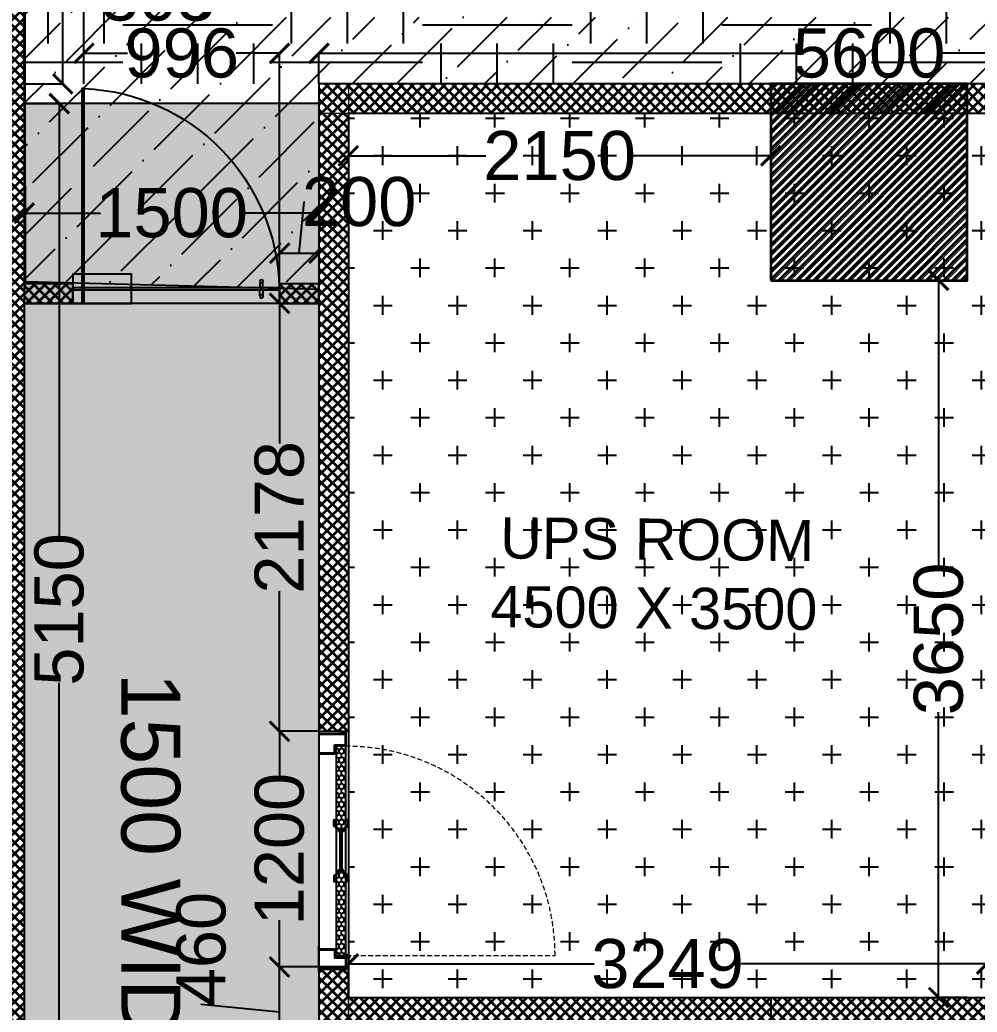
# Model space of a CAD drawing. Header units: millimetres. Extents: x 263321 to 4958806, y 33647 to 987811.
# Drawn here: x 2402929 to 2407802, y 497658 to 502709 of the extents above; entities that cross this region are included whole.
import ezdxf

# ---------------------------------------------------------------- set-up
doc = ezdxf.new("R2010")
doc.units = ezdxf.units.MM
doc.header["$PDMODE"] = 3
doc.linetypes.add('CENTER', pattern=[50.8, 31.75, -6.35, 6.35, -6.35])
doc.linetypes.add('DASHED', pattern=[0.75, 0.5, -0.25])
for name, color, linetype, lineweight in [('A-DOOR-FULL', 40, 'Continuous', 18), ('A-FURN-MODULAR', 6, 'Continuous', 18), ('A-GLASS PARTITION', 5, 'Continuous', 18), ('A-GYPSUM PARTITION', 250, 'Continuous', 35), ('A-PLAN-COLUMN', 3, 'Continuous', 0), ('A-PLAN-RCC-HATCH', 8, 'Continuous', 13), ('A-PLAN-THIN', 251, 'Continuous', 15), ('AR_ELEVATION_01', 254, 'Continuous', 13), ('Base 7th & 9th', 250, 'Continuous', 35), ('partition', 6, 'Continuous', 15), ('TOA_DOOR', 7, 'Continuous', 25)]:
    doc.layers.add(name, color=color, linetype=linetype, lineweight=lineweight)
for name, color, linetype in [('CEILING TOA', 7, 'Continuous'), ('CH - MAN', 8, 'Continuous'), ('DOOR', 5, 'Continuous'), ('FLOORING TOA', 7, 'Continuous'), ('PARTITION DIM.', 250, 'Continuous'), ('PARTITION GYPSUM', 250, 'Continuous'), ('STIFFNER', 7, 'Continuous'), ('TEXT', 250, 'Continuous')]:
    doc.layers.add(name, color=color, linetype=linetype)
doc.styles.add('ARIAL', font='arial.ttf')
doc.styles.get("Standard").update_dxf_attribs({"font": 'arial.ttf'})
doc.styles.add('TEXT @ 150', font='arial.ttf', dxfattribs={"height": 225})
doc.dimstyles.new('DIM @ 150', dxfattribs={"dimtxt": 225, "dimasz": 100, "dimexe": 1, "dimexo": 0, "dimgap": 0.5, "dimtad": 0, "dimdec": 0, "dimzin": 0, "dimdsep": 46, "dimtxsty": 'TEXT @ 150', "dimblk": 'ARCHTICK', "dimcen": -2, "dimclrd": 8, "dimclre": 8, "dimclrt": 7, "dimadec": 0, "dimazin": 0, "dimtfac": 1, "dimtdec": 0, "dimtofl": 0, "dimtmove": 0, "dimatfit": 3, "dimldrblk": 'OPEN90', "dimfxl": 1, "dimtolj": 1, "dimtzin": 0, "dimlwd": -1, "dimlwe": -1, "dimarcsym": 0})
pattern_1 = [(45, (13069.08, -8478.743), (-26.94076836, 26.94076836), []), (135, (13069.08, -8478.743), (-26.94076836, -26.94076836), [])]

# ---------------------------------------------------------------- blocks, each defined once
blk = doc.blocks.new('Columns')
at = {"layer": 'A-PLAN-RCC-HATCH'}
h = blk.add_hatch(dxfattribs=at)
h.set_pattern_fill('ANSI31', color=256, scale=250, style=0)
h.set_pattern_definition([(45, (469397.9, -579762.232), (-22.0970869, 22.0970869), [])])
h.paths.add_polyline_path([(28839.7, 12537), (29839.7, 12537), (29839.7, 13537), (28839.7, 13537)])
at = {"layer": 'A-PLAN-COLUMN', "elevation": 0}
blk.add_lwpolyline([(28839.7, 12537), (29839.7, 12537), (29839.7, 13537), (28839.7, 13537)], close=True, dxfattribs=at)
blk = doc.blocks.new('_ArchTick')
at = {"color": 0, "linetype": 'ByBlock', "const_width": 0.15}
blk.add_lwpolyline([(-0.5, -0.5), (0.5, 0.5)], dxfattribs=at)
blk = doc.blocks.new('*D557')
at = {"layer": 'Defpoints', "color": 0, "transparency": 16777216}
for p in [(2404250.7, 497888.1), (2404451.6, 497888.1), (2404451.6, 497428.1)]:
    blk.add_point(p, dxfattribs=at)
at = {"layer": 'PARTITION DIM.', "color": 8, "transparency": 16777216}
for p, q in [((2404451.6, 497888.1), (2404249.7, 497888.1)), ((2404250.7, 497428.1), (2404250.7, 497888.1)), ((2403852.6, 497696.9), (2403852.6, 497697.9)), ((2404250.7, 497658.1), (2403852.6, 497696.9)), ((2404451.6, 497428.1), (2404249.7, 497428.1))]:
    blk.add_line(p, q, dxfattribs=at)
at = {"layer": 'PARTITION DIM.', "color": 8, "transparency": 16777216, "xscale": 100, "yscale": 100, "zscale": 100}
for p, rotation in [((2404250.7, 497888.1), 90), ((2404250.7, 497428.1), 270)]:
    blk.add_blockref('_ArchTick', p, dxfattribs=dict(at, rotation=rotation))
at = {"layer": 'PARTITION DIM.', "color": 7, "transparency": 16777216, "insert": (2403852.6, 497979.2), "char_height": 250, "attachment_point": 5, "rotation": 90}
blk.add_mtext('\\A1;460', dxfattribs=at)
blk = doc.blocks.new('_Open90')
at = {"color": 0, "linetype": 'ByBlock'}
for p, q in [((0, 0), (-1, 0)), ((-0.5, 0.5), (0, 0)), ((0, 0), (-0.5, -0.5))]:
    blk.add_line(p, q, dxfattribs=at)
blk = doc.blocks.new('*D558')
at = {"layer": 'Defpoints', "color": 0, "transparency": 16777216}
for p in [(2404250.7, 499088), (2404451.6, 499088, -1271.4), (2404451.6, 497888.1)]:
    blk.add_point(p, dxfattribs=at)
at = {"layer": 'PARTITION DIM.', "color": 8, "transparency": 16777216}
for p, q in [((2404451.6, 499088), (2404249.7, 499088)), ((2404250.7, 499088), (2404250.7, 498849.6)), ((2404250.7, 497888.1), (2404250.7, 498126.4)), ((2404451.6, 497888.1), (2404249.7, 497888.1))]:
    blk.add_line(p, q, dxfattribs=at)
at = {"layer": 'PARTITION DIM.', "color": 8, "transparency": 16777216, "xscale": 100, "yscale": 100, "zscale": 100}
for p, rotation in [((2404250.7, 499088), 90), ((2404250.7, 497888.1), 270)]:
    blk.add_blockref('_ArchTick', p, dxfattribs=dict(at, rotation=rotation))
at = {"layer": 'PARTITION DIM.', "color": 7, "transparency": 16777216, "insert": (2404250.7, 498488), "char_height": 250, "attachment_point": 5, "rotation": 90}
blk.add_mtext('\\A1;1200', dxfattribs=at)
blk = doc.blocks.new('*D559')
at = {"layer": 'Defpoints', "color": 0, "transparency": 16777216}
for p in [(2404250.7, 501265.9), (2404452.6, 501265.9), (2404451.6, 499088, -1271.4)]:
    blk.add_point(p, dxfattribs=at)
at = {"layer": 'PARTITION DIM.', "color": 8, "transparency": 16777216}
for p, q in [((2404452.6, 501265.9), (2404249.7, 501265.9)), ((2404250.7, 501265.9), (2404250.7, 500553.1)), ((2404250.7, 499088), (2404250.7, 499800.7)), ((2404451.6, 499088), (2404249.7, 499088))]:
    blk.add_line(p, q, dxfattribs=at)
at = {"layer": 'PARTITION DIM.', "color": 8, "transparency": 16777216, "xscale": 100, "yscale": 100, "zscale": 100}
for p, rotation in [((2404250.7, 501265.9), 90), ((2404250.7, 499088), 270)]:
    blk.add_blockref('_ArchTick', p, dxfattribs=dict(at, rotation=rotation))
at = {"layer": 'PARTITION DIM.', "color": 7, "transparency": 16777216, "insert": (2404250.7, 500176.9), "char_height": 250, "attachment_point": 5, "rotation": 90}
blk.add_mtext('\\A1;2178', dxfattribs=at)
blk = doc.blocks.new('*D561')
at = {"layer": 'Defpoints', "color": 0, "transparency": 16777216}
for p in [(2407850.2, 497903.6), (2404601.6, 497733.1), (2407850.2, 497733.1)]:
    blk.add_point(p, dxfattribs=at)
at = {"layer": 'PARTITION DIM.', "color": 8, "transparency": 16777216}
for p, q in [((2404601.6, 497733.1), (2404601.6, 497904.6)), ((2404601.6, 497903.6), (2405851.9, 497903.6)), ((2407850.2, 497903.6), (2406599.9, 497903.6)), ((2407850.2, 497733.1), (2407850.2, 497904.6))]:
    blk.add_line(p, q, dxfattribs=at)
at = {"layer": 'PARTITION DIM.', "color": 8, "transparency": 16777216, "xscale": 100, "yscale": 100, "zscale": 100, "rotation": 180}
blk.add_blockref('_ArchTick', (2404601.6, 497903.6), dxfattribs=at)
at = {"layer": 'PARTITION DIM.', "color": 8, "transparency": 16777216, "xscale": 100, "yscale": 100, "zscale": 100}
blk.add_blockref('_ArchTick', (2407850.2, 497903.6), dxfattribs=at)
at = {"layer": 'PARTITION DIM.', "color": 7, "transparency": 16777216, "insert": (2406225.9, 497903.6), "char_height": 250, "attachment_point": 5}
blk.add_mtext('\\A1;3249', dxfattribs=at)
blk = doc.blocks.new('*D566')
at = {"layer": 'Defpoints', "color": 0, "transparency": 16777216}
for p in [(2404601.6, 502233.1), (2406751.6, 502233.1), (2406751.6, 502017.3)]:
    blk.add_point(p, dxfattribs=at)
at = {"layer": 'PARTITION DIM.', "color": 8, "transparency": 16777216}
for p, q in [((2404601.6, 502233.1), (2404601.6, 502016.3)), ((2406751.6, 502233.1), (2406751.6, 502016.3)), ((2404601.6, 502017.3), (2405301.1, 502017.3)), ((2406751.6, 502017.3), (2406052.1, 502017.3))]:
    blk.add_line(p, q, dxfattribs=at)
at = {"layer": 'PARTITION DIM.', "color": 8, "transparency": 16777216, "xscale": 100, "yscale": 100, "zscale": 100, "rotation": 180}
blk.add_blockref('_ArchTick', (2404601.6, 502017.3), dxfattribs=at)
at = {"layer": 'PARTITION DIM.', "color": 8, "transparency": 16777216, "xscale": 100, "yscale": 100, "zscale": 100}
blk.add_blockref('_ArchTick', (2406751.6, 502017.3), dxfattribs=at)
at = {"layer": 'PARTITION DIM.', "color": 7, "transparency": 16777216, "insert": (2405676.6, 502017.3), "char_height": 250, "attachment_point": 5}
blk.add_mtext('\\A1;2150', dxfattribs=at)
blk = doc.blocks.new('*D569')
at = {"layer": 'Defpoints', "color": 0, "transparency": 16777216}
for p in [(2403255, 502828.7), (2402951.6, 502383.1), (2403255, 502383.1, 0)]:
    blk.add_point(p, dxfattribs=at)
at = {"layer": 'PARTITION DIM.', "color": 8, "transparency": 16777216}
for p, q in [((2402951.6, 502383.1), (2402951.6, 502829.7)), ((2402951.6, 502828.7), (2403255, 502828.7)), ((2403255, 502383.1), (2403255, 502829.7)), ((2403255, 502828.7), (2403355, 502828.7))]:
    blk.add_line(p, q, dxfattribs=at)
at = {"layer": 'PARTITION DIM.', "color": 8, "transparency": 16777216, "xscale": 100, "yscale": 100, "zscale": 100, "rotation": 180}
blk.add_blockref('_ArchTick', (2402951.6, 502828.7), dxfattribs=at)
at = {"layer": 'PARTITION DIM.', "color": 8, "transparency": 16777216, "xscale": 100, "yscale": 100, "zscale": 100}
blk.add_blockref('_ArchTick', (2403255, 502828.7), dxfattribs=at)
at = {"layer": 'PARTITION DIM.', "color": 7, "transparency": 16777216, "insert": (2403631.6, 502828.7), "char_height": 250, "attachment_point": 5}
blk.add_mtext('\\A1;303', dxfattribs=at)
blk = doc.blocks.new('*D570')
at = {"layer": 'Defpoints', "color": 0, "transparency": 16777216}
for p in [(2404251.3, 502538.9), (2403255, 502383.1, 0), (2404251.3, 501365.9, 0)]:
    blk.add_point(p, dxfattribs=at)
at = {"layer": 'PARTITION DIM.', "color": 8, "transparency": 16777216}
for p, q in [((2403255, 502383.1), (2403255, 502539.9)), ((2403255, 502538.9), (2403476.5, 502538.9)), ((2404251.3, 502538.9), (2404029.7, 502538.9)), ((2404251.3, 501365.9), (2404251.3, 502539.9))]:
    blk.add_line(p, q, dxfattribs=at)
at = {"layer": 'PARTITION DIM.', "color": 8, "transparency": 16777216, "xscale": 100, "yscale": 100, "zscale": 100, "rotation": 180}
blk.add_blockref('_ArchTick', (2403255, 502538.9), dxfattribs=at)
at = {"layer": 'PARTITION DIM.', "color": 8, "transparency": 16777216, "xscale": 100, "yscale": 100, "zscale": 100}
blk.add_blockref('_ArchTick', (2404251.3, 502538.9), dxfattribs=at)
at = {"layer": 'PARTITION DIM.', "color": 7, "transparency": 16777216, "insert": (2403753.1, 502538.9), "char_height": 250, "attachment_point": 5}
blk.add_mtext('\\A1;996', dxfattribs=at)
blk = doc.blocks.new('*D571')
at = {"layer": 'Defpoints', "color": 0, "transparency": 16777216}
for p in [(2404451.6, 502383.1), (2404451.6, 501521.7), (2404251.3, 501365.9, 0)]:
    blk.add_point(p, dxfattribs=at)
at = {"layer": 'PARTITION DIM.', "color": 8, "transparency": 16777216}
for p, q in [((2404451.6, 502383.1), (2404451.6, 501520.7)), ((2404351.5, 501521.7), (2404376.6, 501782.6)), ((2404376.6, 501782.6), (2404377.6, 501782.6)), ((2404251.3, 501365.9), (2404251.3, 501522.7)), ((2404251.3, 501521.7), (2404451.6, 501521.7))]:
    blk.add_line(p, q, dxfattribs=at)
at = {"layer": 'PARTITION DIM.', "color": 8, "transparency": 16777216, "xscale": 100, "yscale": 100, "zscale": 100, "rotation": 180}
blk.add_blockref('_ArchTick', (2404251.3, 501521.7), dxfattribs=at)
at = {"layer": 'PARTITION DIM.', "color": 8, "transparency": 16777216, "xscale": 100, "yscale": 100, "zscale": 100}
blk.add_blockref('_ArchTick', (2404451.6, 501521.7), dxfattribs=at)
at = {"layer": 'PARTITION DIM.', "color": 7, "transparency": 16777216, "insert": (2404656, 501782.6), "char_height": 250, "attachment_point": 5}
blk.add_mtext('\\A1;200', dxfattribs=at)
blk = doc.blocks.new('*D572')
at = {"layer": 'Defpoints', "color": 0, "transparency": 16777216}
for p in [(2410051.6, 502538.9), (2404451.6, 502383.1), (2410051.6, 502383.1)]:
    blk.add_point(p, dxfattribs=at)
at = {"layer": 'PARTITION DIM.', "color": 8, "transparency": 16777216}
for p, q in [((2404451.6, 502383.1), (2404451.6, 502539.9)), ((2404451.6, 502538.9), (2406878.3, 502538.9)), ((2410051.6, 502538.9), (2407625, 502538.9)), ((2410051.6, 502383.1), (2410051.6, 502539.9))]:
    blk.add_line(p, q, dxfattribs=at)
at = {"layer": 'PARTITION DIM.', "color": 8, "transparency": 16777216, "xscale": 100, "yscale": 100, "zscale": 100, "rotation": 180}
blk.add_blockref('_ArchTick', (2404451.6, 502538.9), dxfattribs=at)
at = {"layer": 'PARTITION DIM.', "color": 8, "transparency": 16777216, "xscale": 100, "yscale": 100, "zscale": 100}
blk.add_blockref('_ArchTick', (2410051.6, 502538.9), dxfattribs=at)
at = {"layer": 'PARTITION DIM.', "color": 7, "transparency": 16777216, "insert": (2407251.6, 502538.9), "char_height": 250, "attachment_point": 5}
blk.add_mtext('\\A1;5600', dxfattribs=at)
blk = doc.blocks.new('*D573')
at = {"layer": 'Defpoints', "color": 0, "transparency": 16777216}
for p in [(2402951.6, 505304.9), (2402951.9, 502383.1, 0), (2403147.4, 502383.1)]:
    blk.add_point(p, dxfattribs=at)
at = {"layer": 'PARTITION DIM.', "color": 8, "transparency": 16777216}
for p, q in [((2402951.6, 505304.9), (2403148.4, 505304.9)), ((2403147.4, 505304.9), (2403147.4, 504218.6)), ((2403147.4, 502383.1), (2403147.4, 503469.3)), ((2402951.9, 502383.1), (2403148.4, 502383.1))]:
    blk.add_line(p, q, dxfattribs=at)
at = {"layer": 'PARTITION DIM.', "color": 8, "transparency": 16777216, "xscale": 100, "yscale": 100, "zscale": 100}
for p, rotation in [((2403147.4, 505304.9), 90), ((2403147.4, 502383.1), 270)]:
    blk.add_blockref('_ArchTick', p, dxfattribs=dict(at, rotation=rotation))
at = {"layer": 'PARTITION DIM.', "color": 7, "transparency": 16777216, "insert": (2403147.4, 503844), "char_height": 250, "attachment_point": 5, "rotation": 90}
blk.add_mtext('\\A1;2922', dxfattribs=at)
blk = doc.blocks.new('*D574')
at = {"layer": 'Defpoints', "color": 0, "transparency": 16777216}
for p in [(2402951.6, 501973), (2404451.6, 501973), (2404451.6, 501725.9)]:
    blk.add_point(p, dxfattribs=at)
at = {"layer": 'PARTITION DIM.', "color": 8, "transparency": 16777216}
for p, q in [((2402951.6, 501973), (2402951.6, 501724.9)), ((2404451.6, 501973), (2404451.6, 501724.9)), ((2402951.6, 501725.9), (2403340, 501725.9)), ((2404451.6, 501725.9), (2404063.2, 501725.9))]:
    blk.add_line(p, q, dxfattribs=at)
at = {"layer": 'PARTITION DIM.', "color": 8, "transparency": 16777216, "xscale": 100, "yscale": 100, "zscale": 100, "rotation": 180}
blk.add_blockref('_ArchTick', (2402951.6, 501725.9), dxfattribs=at)
at = {"layer": 'PARTITION DIM.', "color": 8, "transparency": 16777216, "xscale": 100, "yscale": 100, "zscale": 100}
blk.add_blockref('_ArchTick', (2404451.6, 501725.9), dxfattribs=at)
at = {"layer": 'PARTITION DIM.', "color": 7, "transparency": 16777216, "insert": (2403701.6, 501725.9), "char_height": 250, "attachment_point": 5}
blk.add_mtext('\\A1;1500', dxfattribs=at)
blk = doc.blocks.new('*D575')
at = {"layer": 'Defpoints', "color": 0, "transparency": 16777216}
for p in [(2407751.6, 501383.1), (2407605.6, 497733.1), (2407751.6, 497733.1)]:
    blk.add_point(p, dxfattribs=at)
at = {"layer": 'PARTITION DIM.', "color": 8, "transparency": 16777216}
for p, q in [((2407751.6, 501383.1), (2407604.6, 501383.1)), ((2407605.6, 501383.1), (2407605.6, 499931.3)), ((2407605.6, 497733.1), (2407605.6, 499184.8)), ((2407751.6, 497733.1), (2407604.6, 497733.1))]:
    blk.add_line(p, q, dxfattribs=at)
at = {"layer": 'PARTITION DIM.', "color": 8, "transparency": 16777216, "xscale": 100, "yscale": 100, "zscale": 100}
for p, rotation in [((2407605.6, 501383.1), 90), ((2407605.6, 497733.1), 270)]:
    blk.add_blockref('_ArchTick', p, dxfattribs=dict(at, rotation=rotation))
at = {"layer": 'PARTITION DIM.', "color": 7, "transparency": 16777216, "insert": (2407605.6, 499558.1), "char_height": 250, "attachment_point": 5, "rotation": 90}
blk.add_mtext('\\A1;3650', dxfattribs=at)
blk = doc.blocks.new('*D579')
at = {"layer": 'Defpoints', "color": 0, "transparency": 16777216}
for p in [(2402951.6, 502283.1), (2402951.6, 497133.1), (2403129.7, 497133.1)]:
    blk.add_point(p, dxfattribs=at)
at = {"layer": 'PARTITION DIM.', "color": 8, "transparency": 16777216}
for p, q in [((2402951.6, 502283.1), (2403130.7, 502283.1)), ((2403129.7, 502283.1), (2403129.7, 500081.4)), ((2403129.7, 497133.1), (2403129.7, 499334.7)), ((2402951.6, 497133.1), (2403130.7, 497133.1))]:
    blk.add_line(p, q, dxfattribs=at)
at = {"layer": 'PARTITION DIM.', "color": 8, "transparency": 16777216, "xscale": 100, "yscale": 100, "zscale": 100}
for p, rotation in [((2403129.7, 502283.1), 90), ((2403129.7, 497133.1), 270)]:
    blk.add_blockref('_ArchTick', p, dxfattribs=dict(at, rotation=rotation))
at = {"layer": 'PARTITION DIM.', "color": 7, "transparency": 16777216, "insert": (2403129.7, 499708.1), "char_height": 250, "attachment_point": 5, "rotation": 90}
blk.add_mtext('\\A1;5150', dxfattribs=at)
blk = doc.blocks.new('door-3f-01')
at = {"layer": 'A-GLASS PARTITION', "color": 5}
blk.add_line((-36, 0), (-36, 4), dxfattribs=at)
at = {"layer": 'DOOR', "elevation": 0}
blk.add_lwpolyline([(-1.95, 37.5), (-1.55, 37.5), (-1.55, 0), (-1.95, 0)], close=True, dxfattribs=at)
at = {"layer": 'DOOR'}
for points in [[(-32.64, 3.74), (-32.64, 2.74), (-33.14, 2.74), (-33.14, 3.74)], [(-32.64, 1.34), (-32.64, 2.34), (-33.14, 2.34), (-33.14, 1.34)]]:
    blk.add_lwpolyline(points, dxfattribs=at)
at = {"layer": 'DOOR', "color": 252, "true_color": 0x939598}
blk.add_lwpolyline([(0, 0), (-10.2, 0), (-10.2, 5.08), (0, 5.08), (0, 0)], dxfattribs=at)
at = {"layer": 'DOOR'}
blk.add_lwpolyline([(-36, 2.34), (-36, 2.74), (0, 2.74), (0, 2.34)], close=True, dxfattribs=at)
for centre in [(-32.89, 3.86), (-32.89, 1.22)]:
    blk.add_circle(centre, 0.278, dxfattribs=at)
at = {"layer": 'DOOR', "color": 252, "true_color": 0x939598}
blk.add_arc((-0.52, 2.04, 0), 35.48, 92.2973, 178.8766, dxfattribs=at)
blk = doc.blocks.new('zw$8F63')
h = blk.add_hatch()
h.set_pattern_fill('HONEY', color=17, scale=120.476264, style=0)
h.set_pattern_definition([(0, (-137632.77, -39685.348), (22.5892995, 13.0419382), [15.059533, -30.119066]), (120, (-137632.77, -39685.348), (-22.5892995, 13.0419382), [15.059533, -30.119066]), (60, (-137632.77, -39685.348), (8e-15, 26.0838763), [-30.119066, 15.059533])])
h.paths.add_polyline_path([(726.2, 400.6), (726.2, 405.7), (725.5, 405.7), (737.5, 420.6), (1147.4, 420.6), (1147.4, 371.4), (737.5, 371.4), (725.5, 386.3), (726.2, 386.3)])
h.paths.add_polyline_path([(82.8, 371.4), (82.8, 420.6), (492.7, 420.6), (504.7, 405.7), (504.1, 405.7), (504.1, 386.3), (504.7, 386.3), (492.7, 371.4)])
h = blk.add_hatch(color=256)
h.paths.add_polyline_path([(508, 391.4), (504.1, 391.4), (504.1, 386.3), (508, 386.3)])
h.paths.add_polyline_path([(508, 391.4), (508, 386.3), (517.6, 386.3), (517.6, 391.4)])
h.paths.add_polyline_path([(508, 405.7), (508, 400.6), (517.6, 400.6), (517.6, 405.7)])
h.paths.add_polyline_path([(508, 405.7), (504.1, 405.7), (504.1, 400.6)])
h.paths.add_polyline_path([(508, 405.7), (504.1, 400.6), (508, 400.6)], flags=17)
h = blk.add_hatch(color=256)
h.paths.add_polyline_path([(726.2, 386.3), (726.2, 391.4), (712.6, 391.4), (712.6, 386.3)])
h.paths.add_polyline_path([(712.6, 405.7), (712.6, 400.6), (726.2, 400.6), (726.2, 405.7)])
h = blk.add_hatch()
h.set_pattern_fill('ANSI31', color=256, scale=0.488668, style=0)
h.set_pattern_definition([(135, (5763.79628, -4405.818197), (0.04319257606, 0.04319257606), [])])
h.paths.add_polyline_path([(79.4, 367, 0.532821), (68.3, 359.6, 0.532821), (79.4, 352.1)])
h.paths.add_polyline_path([(79.4, 367), (79.4, 352.1, 0.304783), (84.4, 359.6, 0.304783)])
h.paths.add_polyline_path([(83.1, 370.3), (79.4, 370.3), (79.4, 367, -0.152617), (83.1, 364)])
h.paths.add_polyline_path([(73.3, 370.3), (69.6, 370.3), (69.6, 364, -0.152617), (73.3, 367)])
at = {"linetype": 'CENTER', "ltscale": 1000}
for p, q in [((0, 508.4), (134, 508.4)), ((0, 508.4), (134, 508.4)), ((1223.7, 508.4, -5.7), (1077.6, 508.4, -5.7)), ((1223.7, 508.4, -5.7), (1077.6, 508.4, -5.7)), ((1223.7, 508.4, -5.7), (1077.6, 508.4, -5.7)), ((1223.7, 508.4, -5.7), (1077.6, 508.4, -5.7))]:
    blk.add_line(p, q, dxfattribs=at)
for p, q in [((8.2, 398.4), (11.9, 398.4)), ((69.6, 364), (69.6, 370.3)), ((73.3, 370.3), (73.3, 367)), ((79.4, 370.3), (79.4, 367)), ((83.1, 364), (83.1, 370.3)), ((1215.5, 398.4, -5.7), (1211.9, 398.4, -5.7))]:
    blk.add_line(p, q)
for points in [[(114.6, 508.4), (114.6, 429.9, -0.414214), (110.7, 426), (73.3, 426), (73.3, 374.2, -0.414214), (69.4, 370.3), (12.1, 370.3, -0.414214), (8.2, 374.2), (8.2, 398.4)], [(110.9, 508.4), (110.9, 431.6, -0.414214), (109, 429.7), (73.5, 429.7, 0.414214), (69.6, 425.8), (69.6, 375.9, -0.414214), (67.7, 374), (13.8, 374, -0.414214), (11.9, 375.9), (11.9, 398.4)]]:
    blk.add_lwpolyline(points, format="xyb")
for points in [[(11.9, 508.4), (11.9, 381.4), (16.4, 381.4), (16.4, 508.4)], [(11.9, 406), (11.9, 508.4)], [(16.4, 508.4), (16.4, 406)], [(110.9, 431.6), (110.9, 508.4)], [(114.6, 429.9), (114.6, 508.4)], [(11.9, 425.5), (11.9, 403.1)]]:
    blk.add_lwpolyline(points)
at = {"elevation": -5.7}
for points in [[(1109.1, 508.4), (1109.1, 429.9, 0.414214), (1113.1, 426), (1148.5, 426, -0.414214), (1150.4, 424.1), (1150.4, 374.2, 0.414214), (1154.3, 370.3), (1211.6, 370.3, 0.414214), (1215.5, 374.2), (1215.5, 398.4)], [(1112.8, 508.4), (1112.8, 429.7), (1150.2, 429.7, -0.414214), (1154.1, 425.8), (1154.1, 374), (1209.9, 374, 0.414214), (1211.9, 375.9), (1211.9, 398.4)]]:
    blk.add_lwpolyline(points, format="xyb", dxfattribs=at)
for points in [[(1109.1, 429.9), (1109.1, 508.4)], [(1112.8, 429.7), (1112.8, 508.4)], [(1211.9, 508.4), (1211.9, 381.4), (1207.3, 381.4), (1207.3, 508.4)], [(1211.9, 425.5), (1211.9, 403.1)]]:
    blk.add_lwpolyline(points, dxfattribs=at)
at = {"color": 9}
blk.add_lwpolyline([(1147.4, 420.6), (82.8, 420.6), (82.8, 371.4), (1147.4, 371.4)], close=True, dxfattribs=at)
blk.add_circle((76.3, 359.6), 8.08)
at = {"layer": 'AR_ELEVATION_01', "color": 32, "linetype": 'DASHED', "ltscale": 50, "true_color": 0xcd6928}
blk.add_lwpolyline([(82.9, 370.2), (82.8, -693.1, 0.414213), (1147.4, 371.4)], format="xyb", dxfattribs=at)
at = {"layer": 'STIFFNER', "color": 181}
for p, q in [((459, 430.9), (459, 420.6)), ((487.3, 432.6), (460.7, 432.6)), ((461.7, 420.6), (461.7, 428.1)), ((463.5, 429.8), (484.5, 429.8)), ((486.2, 428.7), (504.7, 405.7)), ((507.3, 409.6), (488.9, 431.5)), ((509, 408.5), (517.6, 408.5)), ((517.6, 408.5), (517.6, 405.7)), ((721.3, 408.5), (712.6, 408.5)), ((712.6, 408.5), (712.6, 405.7)), ((722.9, 409.6), (741.3, 431.5)), ((744.1, 428.7), (725.5, 405.7)), ((742.9, 432.6), (771.1, 432.6)), ((768.3, 429.8), (745.7, 429.8)), ((770, 420.6), (770, 428.1)), ((772.8, 420.6), (770, 420.6)), ((772.8, 430.9), (772.8, 420.6)), ((459, 361.1), (459, 371.4)), ((487.3, 359.4), (460.7, 359.4)), ((461.7, 371.4), (461.7, 363.9)), ((463.5, 362.2), (484.5, 362.2)), ((486.2, 363.3), (504.7, 386.3)), ((507.3, 382.4), (488.9, 360.5)), ((509, 383.5), (517.6, 383.5)), ((517.6, 383.5), (517.6, 386.3)), ((712.6, 383.5), (712.6, 386.3)), ((721.3, 383.5), (712.6, 383.5)), ((722.9, 382.4), (741.3, 360.5)), ((744.1, 363.3), (725.5, 386.3)), ((742.9, 359.4), (771.1, 359.4)), ((768.3, 362.2), (745.7, 362.2)), ((770, 371.4), (770, 363.9)), ((772.8, 361.1), (772.8, 371.4))]:
    blk.add_line(p, q, dxfattribs=at)
at = {"layer": 'STIFFNER'}
for p, q in [((508, 405.7), (504.1, 400.6)), ((504.1, 386.3), (504.1, 405.7)), ((504.1, 405.7), (508, 405.7)), ((517.6, 405.7), (508, 405.7)), ((508, 405.7), (508, 400.6)), ((517.6, 400.6), (517.6, 405.7)), ((712.6, 400.6), (712.6, 405.7)), ((712.6, 405.7), (726.2, 405.7)), ((726.2, 405.7), (726.2, 400.6)), ((504.1, 400.6), (517.6, 400.6)), ((504.1, 391.4), (517.6, 391.4)), ((508, 386.3), (504.1, 386.3)), ((517.6, 386.3), (504.7, 386.3)), ((508, 391.4), (508, 386.3)), ((517.6, 391.4), (517.6, 386.3)), ((726.2, 400.6), (712.6, 400.6)), ((726.2, 391.4), (712.6, 391.4)), ((712.6, 391.4), (712.6, 386.3)), ((712.6, 386.3), (726.2, 386.3)), ((726.2, 386.3), (726.2, 391.4))]:
    blk.add_line(p, q, dxfattribs=at)
at = {"layer": 'STIFFNER', "color": 7}
for p, q in [((726.2, 386.3), (726.2, 405.7)), ((726.2, 405.7), (726.2, 400.6)), ((726.2, 391.4), (726.2, 386.3))]:
    blk.add_line(p, q, dxfattribs=at)
at = {"layer": 'STIFFNER', "color": 4}
for p, q in [((504.1, 400.6), (726.2, 400.6)), ((504.1, 391.4), (504.1, 400.6)), ((726.2, 391.4), (504.1, 391.4)), ((725.9, 391.4), (726.2, 391.6)), ((726.2, 400.6), (726.2, 391.4))]:
    blk.add_line(p, q, dxfattribs=at)
at = {"layer": 'STIFFNER', "color": 181}
for centre, start, end in [((460.7, 430.9), 90, 180), ((463.5, 428.1), 90, 180), ((484.5, 428.1), 21.0197, 90), ((487.3, 430.9), 21.2946, 90), ((509, 410.3), 201.2946, 270), ((721.3, 410.3), 270, 338.7054), ((742.9, 430.9), 90, 158.7054), ((745.7, 428.1), 90, 158.9803), ((768.3, 428.1), 0, 90), ((771.1, 430.9), 0, 90), ((460.7, 361.1), 180, 270), ((463.5, 363.9), 180, 270), ((484.5, 363.9), 270, 338.9803), ((487.3, 361.1), 270, 338.7054), ((509, 381.7), 90, 158.7054), ((721.3, 381.7), 21.2946, 90), ((742.9, 361.1), 201.2946, 270), ((745.7, 363.9), 201.0197, 270), ((768.3, 363.9), 270, 0), ((771.1, 361.1), 270, 0)]:
    blk.add_arc(centre, 1.73, start, end, dxfattribs=at)

msp = doc.modelspace()

# ---------------------------------------------------------------- hatches: boundary and pattern name
at = {"layer": 'A-GYPSUM PARTITION', "true_color": 0x636466}
h = msp.add_hatch(dxfattribs=at)
h.set_pattern_fill('ANSI37', color=251, scale=12)
h.set_pattern_definition(pattern_1)
h.paths.add_polyline_path([(2402951.6, 505304.9, 0.000046), (2402851.6, 505305.9), (2402851.6, 497133.1), (2402951.6, 497133.1)])
h = msp.add_hatch(dxfattribs=at)
h.set_pattern_fill('ANSI37', color=251, scale=12)
h.set_pattern_definition(pattern_1)
h.paths.add_polyline_path([(2406751.6, 502383.1), (2404451.6, 502383.1), (2404451.6, 502233.1), (2406751.6, 502233.1)])
h = msp.add_hatch(dxfattribs=at)
h.set_pattern_fill('ANSI37', color=251, scale=12)
h.set_pattern_definition(pattern_1)
h.paths.add_polyline_path([(2410051.6, 502383.1), (2406751.6, 502383.1), (2406751.6, 502233.1), (2410051.6, 502233.1)])
h = msp.add_hatch(dxfattribs=at)
h.set_pattern_fill('ANSI37', color=251, scale=12)
h.set_pattern_definition(pattern_1)
h.paths.add_polyline_path([(2404601.6, 502233.1), (2404451.6, 502233.1), (2404451.6, 499088), (2404601.6, 499088)])
h = msp.add_hatch(dxfattribs=at)
h.set_pattern_fill('ANSI37', color=251, scale=12)
h.set_pattern_definition([(45, (70766.32, 34503.9), (-26.94076836, 26.94076836), []), (135, (70766.32, 34503.9), (-26.94076836, -26.94076836), [])])
h.paths.add_polyline_path([(2403199.1, 501365.9), (2402951.6, 501365.9), (2402951.6, 501265.9), (2403199.1, 501265.9)])
h = msp.add_hatch(dxfattribs=at)
h.set_pattern_fill('ANSI37', color=251, scale=12)
h.set_pattern_definition([(45, (72018.538, 34503.904), (-26.94076836, 26.94076836), []), (135, (72018.538, 34503.904), (-26.94076836, -26.94076836), [])])
h.paths.add_polyline_path([(2404451.3, 501365.9), (2404251.3, 501365.9), (2404251.3, 501265.9), (2404451.3, 501265.9)])
h = msp.add_hatch(dxfattribs=at)
h.set_pattern_fill('ANSI37', color=251, scale=12)
h.set_pattern_definition(pattern_1)
h.paths.add_polyline_path([(2404601.6, 497888.1), (2404451.6, 497888.1), (2404451.6, 497428.1), (2404601.6, 497428.1)])
h = msp.add_hatch(dxfattribs=at)
h.set_pattern_fill('ANSI37', color=251, scale=12)
h.set_pattern_definition(pattern_1)
h.paths.add_polyline_path([(2407842.9, 497733.1), (2404601.6, 497733.1), (2404601.6, 497583.1), (2407842.9, 497583.1)])
at = {"layer": 'Base 7th & 9th'}
h = msp.add_hatch(dxfattribs=at)
h.set_pattern_fill('ANSI31', color=256, scale=250, style=0)
h.set_pattern_definition([(45, (2847309.825, -90916.18), (-22.0970869, 22.0970869), [])])
h.paths.add_polyline_path([(2406751.6, 501383.1), (2407751.6, 501383.1), (2407751.6, 502383.1), (2406751.6, 502383.1)])
at = {"layer": 'CEILING TOA', "true_color": 0x939598}
h = msp.add_hatch(dxfattribs=at)
h.set_pattern_fill('ANSI36', color=252, scale=50)
h.set_pattern_definition([(45, (13069.08, -8478.74), (84.189901, 308.696304), [396.875, -79.375, 0, -79.375])])
h.paths.add_polyline_path([(2403926.6, 504623.3), (2409076.6, 504623.3), (2409076.6, 502723.3), (2403926.6, 502723.3)], flags=16)
h.paths.add_polyline_path([(2402951.6, 505304.9), (2410051.6, 505187.2), (2410051.6, 502383.1), (2404451.6, 502383.1), (2404451.6, 501336.2), (2402957.7, 501375.3)])
at = {"layer": 'FLOORING TOA', "true_color": 0xc7c8ca}
h = msp.add_hatch(dxfattribs=at)
h.set_pattern_fill('EARTH', color=9, scale=120)
edge = h.paths.add_edge_path()
edge.add_line((2399150.3, 470683.1), (2406751.6, 470683.1))
edge.add_line((2406751.6, 470683.1), (2406751.6, 489283.1))
edge.add_line((2406751.6, 489283.1), (2406777, 491421.9))
edge.add_line((2406777, 491421.9), (2410711.6, 491383.1))
edge.add_line((2410711.6, 491383.1), (2410711.6, 490662.8))
edge.add_line((2410711.6, 490662.8), (2412251.6, 490662.8))
edge.add_line((2412251.6, 490662.8), (2412251.6, 491383.1))
edge.add_line((2412251.6, 491383.1), (2413501.6, 491383.1))
edge.add_line((2413501.6, 491383.1), (2413501.6, 490641.9))
edge.add_line((2413501.6, 490641.9), (2414541.6, 490641.9))
edge.add_line((2414541.6, 490641.9), (2414541.6, 491383.1))
edge.add_line((2414541.6, 491383.1), (2419059.8, 491383.1))
edge.add_line((2419059.8, 491383.1), (2419290.9, 492883.1))
edge.add_line((2419290.9, 492883.1), (2413191.6, 492883.1))
edge.add_line((2413191.6, 492883.1), (2413191.6, 495458.2))
edge.add_line((2413191.6, 495458.2), (2416206.2, 495458.2))
edge.add_line((2416206.2, 495458.2), (2416206.2, 496558.2))
edge.add_line((2416206.2, 496558.2), (2413191.6, 496558.2))
edge.add_line((2413191.6, 496558.2), (2413191.6, 498963.1))
edge.add_line((2413191.6, 498963.1), (2411651.6, 498963.1))
edge.add_line((2411651.6, 498963.1), (2411651.6, 492883.1))
edge.add_line((2411651.6, 492883.1), (2404451.6, 492883.1))
edge.add_line((2404451.6, 492883.1), (2404452.6, 502283.1))
edge.add_line((2404452.6, 502283.1), (2402951.6, 502283.1))
edge.add_line((2402951.6, 502283.1), (2402951.4, 497183.5))
edge.add_line((2402951.4, 497183.5), (2402951.6, 497133.1))
edge.add_line((2402951.6, 497133.1), (2399951.6, 497133.1))
edge.add_line((2399951.6, 497133.1), (2399951.6, 505326.9))
edge.add_arc((2397396.4, -38564.5), 543897.4, 89.730828, 95.307778)
edge.add_line((2347082.8, 503000.8), (2347082.9, 472483.1))
edge.add_line((2347082.9, 472483.1), (2343851.6, 472483.1))
edge.add_line((2343851.6, 472483.1), (2343851.6, 458383.2))
edge.add_line((2343851.6, 458383.2), (2354252.4, 458383.2))
edge.add_line((2354252.4, 458383.2), (2354252.7, 455753.4))
edge.add_arc((2374151.3, 141679.3), 314703.8, 88.069715, 93.625218, ccw=False)
edge.add_line((2384751.6, 456204.5), (2384751.6, 459200.3))
edge.add_line((2384751.6, 459200.3), (2394751.8, 459200.3))
edge.add_line((2394751.8, 459200.3), (2394749.6, 457484.3))
edge.add_line((2394749.6, 457484.3), (2395751.6, 457483.1))
edge.add_line((2395751.6, 457483.1), (2395751.6, 458383.1))
edge.add_line((2395751.6, 458383.1), (2396651.6, 458383.1))
edge.add_line((2396651.6, 458383.1), (2396651.6, 459197.4))
edge.add_line((2396651.6, 459197.4), (2399811.2, 459198))
edge.add_line((2399811.2, 459198), (2399811.2, 460833.1))
edge.add_line((2399811.2, 460833.1), (2398551.6, 460833.1))
edge.add_line((2398551.6, 460833.1), (2398551.6, 466883.1))
edge.add_line((2398551.6, 466883.1), (2403551.7, 466883.1))
edge.add_line((2403551.7, 466883.1), (2403551.7, 465533.1))
edge.add_line((2403551.7, 465533.1), (2407851.7, 465533.1))
edge.add_line((2407851.7, 465533.1), (2407851.7, 460783.1))
edge.add_line((2407851.7, 460783.1), (2409491.6, 460783.1))
edge.add_line((2409491.6, 460783.1), (2409496.3, 466883.1))
edge.add_line((2409496.3, 466883.1), (2415285.8, 466883.1))
edge.add_line((2415285.8, 466883.1), (2415516.9, 468383.1))
edge.add_line((2415516.9, 468383.1), (2399151.6, 468383.1))
edge.add_arc((2399151.6, 468983.1), 600, 180.0002, 269.9977, ccw=False)
edge.add_line((2398551.6, 468983.1), (2398551.6, 470083.1))
edge.add_arc((2399151.6, 470083.1), 600, 90.125, 179.9999, ccw=False)
edge = h.paths.add_edge_path(flags=16)
edge.add_line((2350804.3, 495933.1), (2349254.3, 495933.1))
edge.add_arc((2349254.3, 495533.1), 400, 90.0003, 179.7889)
edge.add_line((2348854.3, 495534.5), (2348854.3, 492844.4))
edge.add_line((2348854.3, 492844.4), (2350804.3, 492844.4))
edge.add_line((2350804.3, 492844.4), (2350804.3, 495933.1))
h.paths.add_polyline_path([(2380451.6, 495933.1), (2394411.6, 495933.1), (2394411.6, 489283.1), (2388129.7, 489289.9), (2388129.7, 487283.1), (2379984.7, 487283), (2379984.7, 489283.1), (2380551.6, 489283.1)], flags=16)
edge = h.paths.add_edge_path(flags=16)
edge.add_line((2404951.6, 487283.1), (2348951.6, 487283.1))
edge.add_arc((2348951.6, 486983.1), 300, 90, 179.997)
edge.add_line((2348651.6, 486983.1), (2348650.9, 472483.1))
edge.add_line((2348650.9, 472483.1), (2404951.6, 472483.1))
edge.add_line((2404951.6, 472483.1), (2404951.6, 487283.1))
h.paths.add_polyline_path([(2396751.6, 460833.1), (2396751.6, 464283.1)], flags=16)
h = msp.add_hatch(dxfattribs=at)
h.set_pattern_fill('EARTH', color=9, scale=120)
h.set_pattern_definition([(0, (90021.1, 24147), (762, 762), [762, -762]), (0, (90021.1, 24432.7), (762, 762), [762, -762]), (0, (90021.1, 24718.5), (762, 762), [762, -762]), (90, (90116.4, 24813.7), (-762, 762), [762, -762]), (90, (90402.1, 24813.7), (-762, 762), [762, -762]), (90, (90687.9, 24813.7), (-762, 762), [762, -762])])
h.paths.add_polyline_path([(2402951.6, 505304.9), (2410051.6, 505187.2), (2410051.6, 502383.1), (2402951.6, 502383.1)])
at = {"layer": 'FLOORING TOA', "true_color": 0x939598}
h = msp.add_hatch(dxfattribs=at)
h.set_pattern_fill('CROSS', color=252, scale=30, double=1)
h.set_pattern_definition([(0, (2420920.7, 489254.32), (190.5, 190.5), [95.25, -285.75]), (90, (2420968.33, 489206.7), (-190.5, 190.5), [95.25, -285.75])])
h.paths.add_polyline_path([(2404601.6, 497733.1), (2407851.6, 497733.1), (2407851.6, 502233.1), (2404601.6, 502233.1)])

# ---------------------------------------------------------------- linework, layer by layer
at = {"elevation": 0}
for points in [[(2404451.6, 502383.1), (2404451.6, 502233.1)], [(2406751.6, 502383.1), (2406751.6, 502233.1)], [(2404451.6, 502233.1), (2404451.6, 499088), (2404601.6, 499088)], [(2404601.6, 497888.1), (2404451.6, 497888.1), (2404451.6, 497428.1), (2404601.6, 497428.1)], [(2406751.6, 497733.1), (2406751.6, 497583.1)]]:
    msp.add_lwpolyline(points, dxfattribs=at)
at = {"layer": 'A-FURN-MODULAR'}
msp.add_line((2402951.6, 497133.1), (2402951.6, 505379.9), dxfattribs=at)
at = {"layer": 'A-GLASS PARTITION', "linetype": 'ByBlock', "ltscale": 5}
for p, q in [((2402951.6, 501365.9), (2403199.4, 501365.9, 0)), ((2402951.6, 501365.9), (2402951.6, 501265.9)), ((2403199.4, 501365.9, 0), (2403199.4, 501265.9, 0)), ((2402951.6, 501265.9), (2403199.4, 501265.9, 0))]:
    msp.add_line(p, q, dxfattribs=at)
at = {"layer": 'A-PLAN-THIN', "elevation": 0}
msp.add_lwpolyline([(2410251.6, 502383.1), (2410251.6, 505383.1, 0.031946), (2340551.6, 502562.7), (2340551.6, 487283.1), (2340751.6, 487283.1), (2340751.6, 502383.1, -0.031773), (2410051.6, 505187.2)], format="xyb", dxfattribs=at)
at = {"layer": 'Base 7th & 9th', "color": 4, "ltscale": 500, "elevation": 0}
msp.add_lwpolyline([(2410176.6, 502383.1), (2410176.6, 505309.8, 0.031881), (2340626.6, 502495.2), (2340626.6, 487283.1), (2340676.6, 487283.1), (2340676.6, 502450.6, -0.031837), (2410126.6, 505260.4), (2410126.6, 502383.1)], format="xyb", dxfattribs=at)
at = {"layer": 'Base 7th & 9th', "elevation": 0}
msp.add_lwpolyline([(2406751.6, 501383.1), (2407751.6, 501383.1), (2407751.6, 502383.1), (2406751.6, 502383.1)], close=True, dxfattribs=at)
at = {"layer": 'CEILING TOA', "elevation": 0}
msp.add_lwpolyline([(2402951.6, 505304.9), (2410051.6, 505187.2), (2410051.6, 502383.1), (2404451.6, 502383.1), (2404451.6, 501336.2), (2402957.7, 501375.3)], close=True, dxfattribs=at)
at = {"layer": 'CH - MAN'}
for points in [[(2404451.6, 492883.1), (2404452.6, 502283.1)], [(2404452.6, 501265.9), (2402951.6, 501265.9)]]:
    msp.add_lwpolyline(points, dxfattribs=at)
at = {"layer": 'FLOORING TOA'}
for points in [[(2402951.6, 502283.1), (2402951.4, 497183.5)], [(2404452.6, 502283.1), (2402951.6, 502283.1)], [(2404451.6, 492883.1), (2404452.6, 502283.1)]]:
    msp.add_lwpolyline(points, dxfattribs=at)
at = {"layer": 'FLOORING TOA', "elevation": 0}
msp.add_lwpolyline([(2404601.6, 497733.1), (2407851.6, 497733.1), (2407851.6, 502233.1), (2404601.6, 502233.1)], close=True, dxfattribs=at)
at = {"layer": 'partition', "elevation": 0}
for points in [[(2410051.6, 505187.2), (2410051.6, 502233.1), (2404451.6, 502233.1)], [(2404451.6, 502383.1), (2410251.6, 502383.1)], [(2404601.6, 502233.1), (2404601.6, 499088)], [(2404601.6, 497888.1), (2404601.6, 497428.1)], [(2404601.6, 497733.1), (2411651.6, 497733.1)]]:
    msp.add_lwpolyline(points, dxfattribs=at)
for points in [[(2404451.6, 502383.1), (2404601.6, 502383.1), (2404601.6, 499088), (2404451.6, 499088)], [(2404601.6, 497888.1), (2404451.6, 497888.1), (2404451.6, 497428.1), (2404601.6, 497428.1)]]:
    msp.add_lwpolyline(points, close=True, dxfattribs=at)
at = {"layer": 'PARTITION GYPSUM', "color": 30}
msp.add_lwpolyline([(2402951.6, 502283.1), (2402951.4, 497183.5)], dxfattribs=at)
for points, elevation in [([(2403199.1, 501265.9), (2403199.1, 501365.9), (2402951.6, 501365.9), (2402951.6, 501265.9)], 0.1), ([(2404451.3, 501265.9), (2404451.3, 501365.9), (2404251.3, 501365.9), (2404251.3, 501265.9)], 0)]:
    msp.add_lwpolyline(points, close=True, dxfattribs=dict(at, elevation=elevation))

# ---------------------------------------------------------------- block references
at = {"layer": 'A-DOOR-FULL', "linetype": 'Continuous', "xscale": -29.16666484490015, "yscale": 29.16666484490015, "zscale": 29.16666484490015, "rotation": 0.0001034657424536789}
msp.add_blockref('door-3f-01', (2403199.4, 501265.9, 0), dxfattribs=at)
at = {"layer": 'A-PLAN-COLUMN'}
msp.add_blockref('Columns', (2377911.9, 488846.1), dxfattribs=at)
at = {"layer": 'TOA_DOOR', "rotation": 90.00000000000001}
msp.add_blockref('zw$8F63', (2404960, 497864.3, 0), dxfattribs=at)

# ---------------------------------------------------------------- texts
at = {"layer": 'TEXT', "attachment_point": 7, "style": 'ARIAL'}
for s, insert, char_height, width, rotation in [('\\pi68.41886;UPS ROOM  \\P\\pi21.36225;4500 X 3500', (2405302.1, 499615.2), 210, 1688.918, 359.4961), ('\\pi1368.63411;1500 WIDE PASSAGE', (2403440, 500754.4), 300, 6931.743, 270.0346)]:
    msp.add_mtext(s, dxfattribs=dict(at, insert=insert, char_height=char_height, width=width, rotation=rotation))

# ---------------------------------------------------------------- dimensions: what is measured, and where the dimension line sits
at = {"layer": 'PARTITION DIM.'}
for base, p1, p2, override, picture, middle in [((2403147.4, 502383.1), (2402951.6, 505304.9), (2402951.9, 502383.1, 0), {"dimtxt": 250, "dimtxsty": 'Standard', "dimarcsym": 1}, '*D573', (2403147.4, 503844)), ((2403129.7, 497133.1), (2402951.6, 502283.1), (2402951.6, 497133.1), {"dimtxt": 250, "dimtxsty": 'Standard', "dimarcsym": 1}, '*D579', (2403129.7, 499708.1)), ((2407605.6, 497733.1), (2407751.6, 501383.1), (2407751.6, 497733.1), {"dimtxt": 250, "dimtxsty": 'Standard', "dimarcsym": 1}, '*D575', (2407605.6, 499558.1)), ((2404250.7, 501265.9), (2404451.6, 499088, -1271.4), (2404452.6, 501265.9), {"dimtxt": 250, "dimtxsty": 'Standard', "dimtmove": 1, "dimarcsym": 1}, '*D559', (2404250.7, 500176.9)), ((2404250.7, 499088), (2404451.6, 497888.1), (2404451.6, 499088, -1271.4), {"dimtxt": 250, "dimtxsty": 'Standard', "dimtmove": 1, "dimarcsym": 1}, '*D558', (2404250.7, 498488))]:
    dim = msp.add_linear_dim(base=base, p1=p1, p2=p2, angle=90, dimstyle='DIM @ 150', override=override, dxfattribs=at)
    dim.commit()
    dim.dimension.update_dxf_attribs({"geometry": picture, "text_midpoint": middle})
for base, p1, p2, override, picture, middle in [((2403255, 502828.7), (2402951.6, 502383.1), (2403255, 502383.1, 0), {"dimtxt": 250, "dimtxsty": 'Standard', "dimarcsym": 1}, '*D569', (2403631.6, 502828.7)), ((2404451.6, 501521.7), (2404251.3, 501365.9, 0), (2404451.6, 502383.1), {"dimtxt": 250, "dimtxsty": 'Standard', "dimtmove": 1, "dimarcsym": 1}, '*D571', (2404378.1, 501782.6))]:
    dim = msp.add_linear_dim(base=base, p1=p1, p2=p2, dimstyle='DIM @ 150', override=override, dxfattribs=at)
    dim.commit()
    dim.dimension.update_dxf_attribs({"geometry": picture, "text_midpoint": middle, "dimtype": 160})
for base, p1, p2, override, picture, middle in [((2404251.3, 502538.9), (2403255, 502383.1, 0), (2404251.3, 501365.9, 0), {"dimtxt": 250, "dimtxsty": 'Standard', "dimtmove": 1, "dimarcsym": 1}, '*D570', (2403753.1, 502538.9)), ((2410051.6, 502538.9), (2404451.6, 502383.1), (2410051.6, 502383.1), {"dimtxt": 250, "dimtxsty": 'Standard', "dimtmove": 1, "dimarcsym": 1}, '*D572', (2407251.6, 502538.9)), ((2406751.6, 502017.3), (2404601.6, 502233.1), (2406751.6, 502233.1), {"dimtxt": 250, "dimtxsty": 'Standard', "dimarcsym": 1}, '*D566', (2405676.6, 502017.3)), ((2404451.6, 501725.9), (2402951.6, 501973), (2404451.6, 501973), {"dimtxt": 250, "dimtxsty": 'Standard', "dimarcsym": 1}, '*D574', (2403701.6, 501725.9)), ((2407850.2, 497903.6), (2404601.6, 497733.1), (2407850.2, 497733.1), {"dimtxt": 250, "dimtxsty": 'Standard', "dimarcsym": 1}, '*D561', (2406225.9, 497903.6))]:
    dim = msp.add_linear_dim(base=base, p1=p1, p2=p2, dimstyle='DIM @ 150', override=override, dxfattribs=at)
    dim.commit()
    dim.dimension.update_dxf_attribs({"geometry": picture, "text_midpoint": middle})
dim = msp.add_linear_dim(base=(2404250.7, 497888.1), p1=(2404451.6, 497428.1), p2=(2404451.6, 497888.1), angle=90, dimstyle='DIM @ 150', override={"dimtxt": 250, "dimtxsty": 'Standard', "dimtmove": 1, "dimarcsym": 1}, dxfattribs=at)
dim.commit()
dim.dimension.update_dxf_attribs({"geometry": '*D557', "text_midpoint": (2403852.6, 497698.4), "dimtype": 160})

doc.saveas('drawing.dxf')
